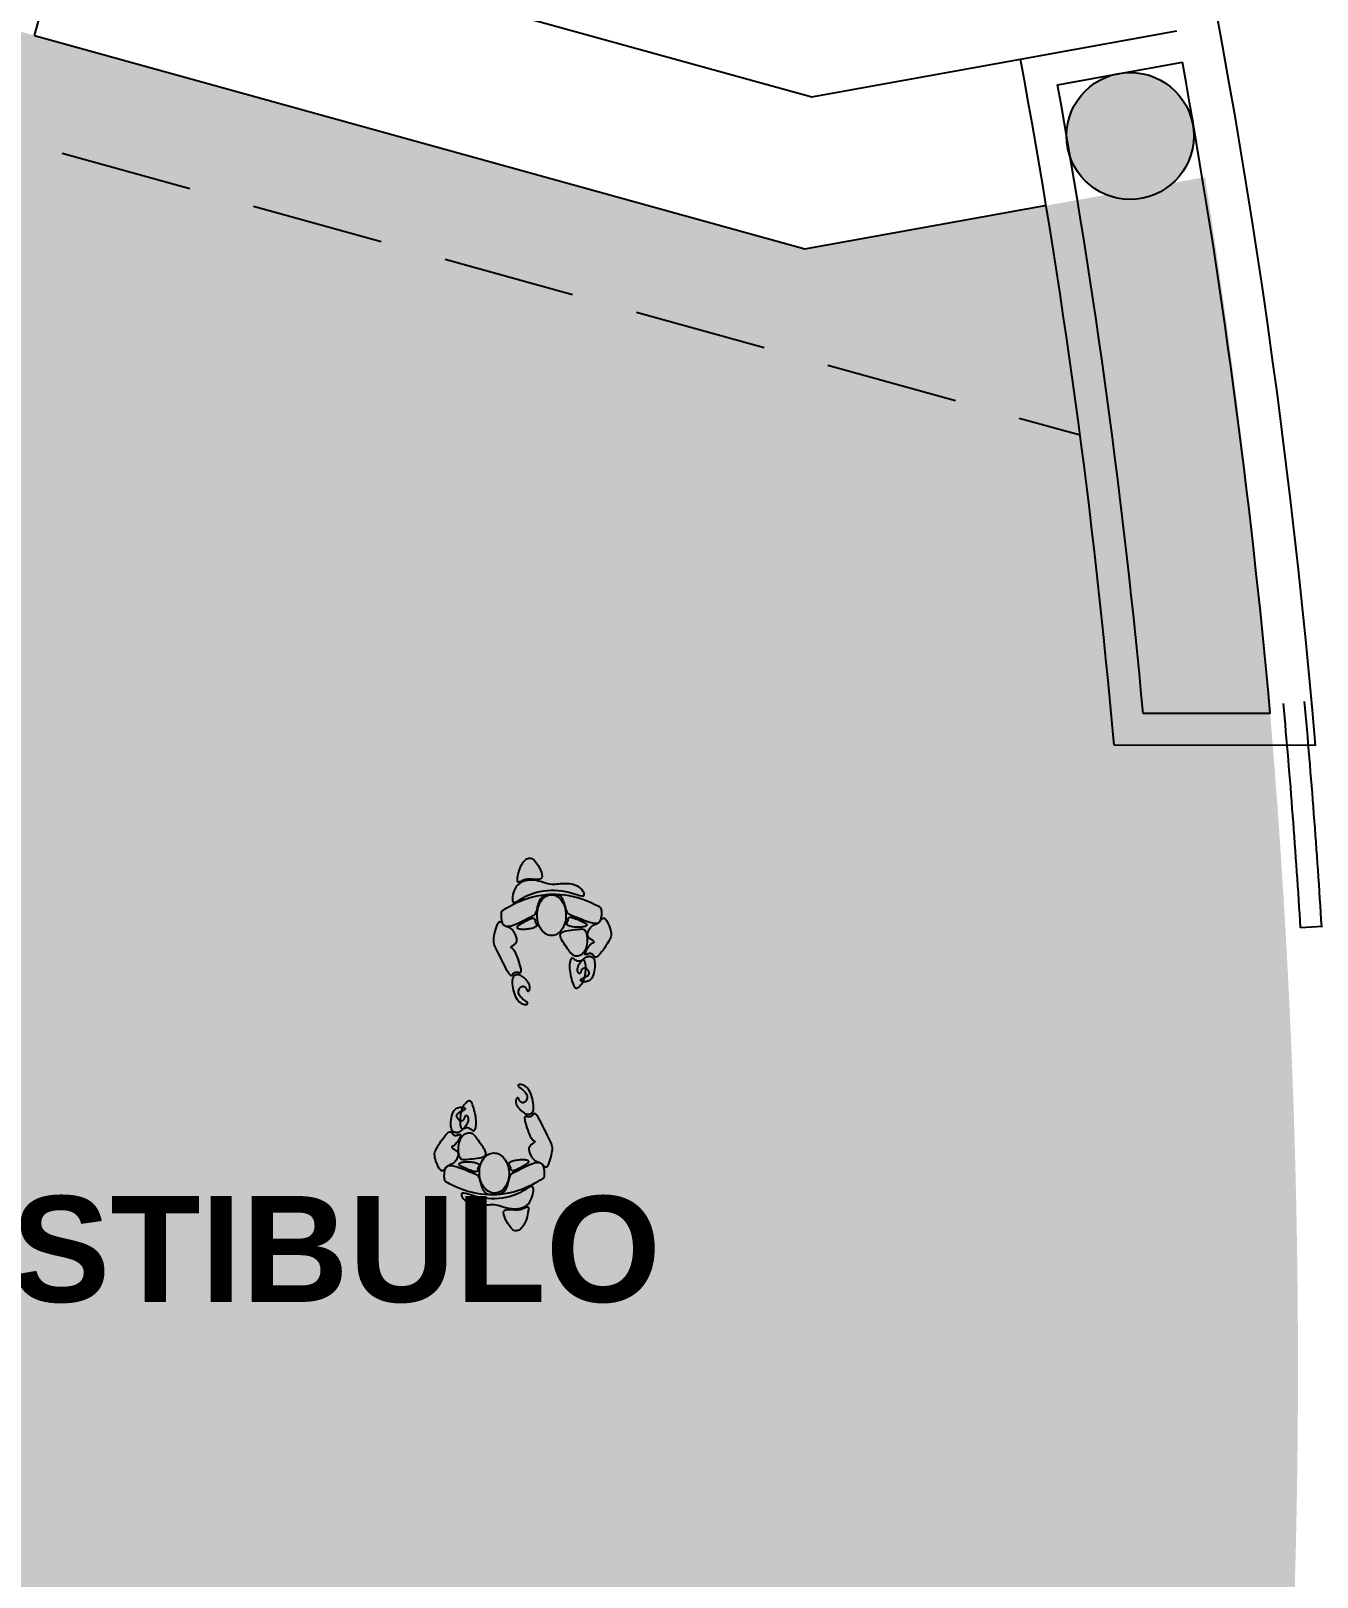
# Model space of a CAD drawing. Header units: millimetres. Extents: x 261 to 423, y 98 to 222.
# Drawn here: x 312.37 to 318.44, y 167.84 to 175.14 of the extents above; entities that cross this region are included whole.
import ezdxf

# ---------------------------------------------------------------- set-up
doc = ezdxf.new("R2010")
doc.units = ezdxf.units.MM
doc.linetypes.add('0', pattern=[0])
doc.linetypes.add('HIDDEN2', pattern=[0.1875, 0.125, -0.0625])
for name, color, linetype in [('COLUMNAS', 5, 'Continuous'), ('hach', 15, 'Continuous'), ('Letreros', 2, 'Continuous'), ('MUEBLES', 8, 'Continuous'), ('Muro-Alto', 6, 'Continuous')]:
    doc.layers.add(name, color=color, linetype=linetype)
doc.layers.add('Vidrio', color=7, linetype='Continuous', lineweight=15)
doc.styles.add('Arial-Bold', font='arialbd.ttf')

# ---------------------------------------------------------------- blocks, each defined once
blk = doc.blocks.new('personas')
at = {"layer": 'MUEBLES', "linetype": '0'}
for points in [[(183.6915, 3347.8537), (183.6904, 3347.8579), (183.6902, 3347.864), (183.6909, 3347.8717), (183.6923, 3347.8805), (183.6943, 3347.8901), (183.6968, 3347.8999), (183.6998, 3347.9096), (183.7031, 3347.9187), (183.7066, 3347.9269), (183.7103, 3347.9343), (183.7142, 3347.9407), (183.7182, 3347.9463), (183.7223, 3347.9512), (183.7266, 3347.9553), (183.7309, 3347.9587), (183.7352, 3347.9615), (183.7396, 3347.9637), (183.7441, 3347.9651), (183.7487, 3347.9656), (183.7534, 3347.965), (183.7584, 3347.9632), (183.7637, 3347.9599), (183.7693, 3347.955), (183.7753, 3347.9483), (183.7817, 3347.9398), (183.7881, 3347.93), (183.7941, 3347.9193), (183.7995, 3347.9082), (183.8037, 3347.8975), (183.8064, 3347.8875), (183.8072, 3347.8789), (183.8057, 3347.8722), (183.8016, 3347.8678), (183.7954, 3347.8654), (183.7873, 3347.8644), (183.778, 3347.8645), (183.7678, 3347.8651), (183.7572, 3347.8659), (183.7466, 3347.8662), (183.7366, 3347.8657), (183.7275, 3347.864), (183.7193, 3347.8614), (183.7122, 3347.8584), (183.706, 3347.8555), (183.7008, 3347.8531), (183.6967, 3347.8517), (183.6936, 3347.8517)], [(183.9815, 3347.8283), (183.9735, 3347.8331), (183.965, 3347.8368), (183.9561, 3347.8398), (183.9468, 3347.842), (183.9374, 3347.8435), (183.928, 3347.8444), (183.9187, 3347.8447), (183.9096, 3347.8446), (183.9009, 3347.8441), (183.8925, 3347.8434), (183.8843, 3347.8426), (183.8763, 3347.8419), (183.8684, 3347.8413), (183.8604, 3347.8411), (183.8525, 3347.8414), (183.8443, 3347.8423), (183.836, 3347.844), (183.8275, 3347.8462), (183.8187, 3347.8488), (183.8096, 3347.8515), (183.8003, 3347.8543), (183.7906, 3347.8569), (183.7807, 3347.859), (183.7704, 3347.8606), (183.7599, 3347.8614), (183.7491, 3347.8613), (183.7384, 3347.8603), (183.7279, 3347.8583), (183.7179, 3347.8553), (183.7084, 3347.8511), (183.6997, 3347.8457), (183.692, 3347.8391), (183.6854, 3347.8312), (183.6799, 3347.8224), (183.6754, 3347.8129), (183.6719, 3347.8032), (183.6694, 3347.7937), (183.6677, 3347.7846), (183.6668, 3347.7764), (183.6667, 3347.7694), (183.6672, 3347.764), (183.6685, 3347.76), (183.6704, 3347.7574), (183.6731, 3347.7561), (183.6764, 3347.756), (183.6805, 3347.757), (183.6852, 3347.759), (183.6907, 3347.7619), (183.6969, 3347.7656), (183.7039, 3347.77), (183.7117, 3347.7748), (183.7205, 3347.7799), (183.7303, 3347.7851), (183.7412, 3347.7904), (183.7533, 3347.7954), (183.7666, 3347.8), (183.7812, 3347.8041), (183.7968, 3347.8076), (183.8134, 3347.8104), (183.8305, 3347.8124), (183.8481, 3347.8135), (183.8658, 3347.8137), (183.8835, 3347.8129), (183.9009, 3347.8109), (183.9178, 3347.8079), (183.9339, 3347.804), (183.949, 3347.7998), (183.9628, 3347.7956), (183.9752, 3347.7919), (183.9858, 3347.789), (183.9944, 3347.7873), (184.0007, 3347.7873), (184.0047, 3347.7892), (184.0064, 3347.7928), (184.006, 3347.7978), (184.0039, 3347.8036), (184.0001, 3347.8099), (183.995, 3347.8164), (183.9887, 3347.8227)], [(183.6394, 3347.6434), (183.6493, 3347.6435), (183.6609, 3347.6458), (183.6736, 3347.65), (183.687, 3347.6555), (183.7005, 3347.6617), (183.7137, 3347.6683), (183.7261, 3347.6746), (183.7371, 3347.6802), (183.7465, 3347.6846), (183.7542, 3347.6882), (183.7605, 3347.6911), (183.7656, 3347.6937), (183.7697, 3347.6962), (183.7729, 3347.699), (183.7756, 3347.7024), (183.7778, 3347.7066), (183.7797, 3347.7119), (183.7815, 3347.7181), (183.7833, 3347.725), (183.785, 3347.7324), (183.7869, 3347.7399), (183.7889, 3347.7474), (183.7911, 3347.7546), (183.7937, 3347.7613), (183.7966, 3347.7673), (183.8, 3347.7726), (183.8037, 3347.7772), (183.8079, 3347.7811), (183.8124, 3347.7845), (183.8173, 3347.7874), (183.8226, 3347.7898), (183.8283, 3347.7917), (183.8343, 3347.7933), (183.8407, 3347.7945), (183.8471, 3347.7953), (183.8536, 3347.7957), (183.8601, 3347.7958), (183.8663, 3347.7954), (183.8722, 3347.7946), (183.8777, 3347.7935), (183.8827, 3347.7919), (183.8872, 3347.7898), (183.8912, 3347.7873), (183.8949, 3347.7841), (183.8982, 3347.7804), (183.9012, 3347.7761), (183.9039, 3347.771), (183.9064, 3347.7653), (183.9088, 3347.7587), (183.9111, 3347.7517), (183.9132, 3347.7443), (183.9153, 3347.7369), (183.9175, 3347.7297), (183.9196, 3347.7229), (183.9218, 3347.7168), (183.9241, 3347.7117), (183.9266, 3347.7076), (183.9295, 3347.7044), (183.9329, 3347.7019), (183.9372, 3347.6996), (183.9425, 3347.6974), (183.949, 3347.695), (183.9569, 3347.692), (183.9666, 3347.6881), (183.978, 3347.6833), (183.9907, 3347.6779), (184.0043, 3347.6723), (184.0183, 3347.667), (184.032, 3347.6625), (184.045, 3347.6592), (184.0567, 3347.6577), (184.0666, 3347.6583), (184.0743, 3347.6614), (184.0801, 3347.6666), (184.084, 3347.6735), (184.0866, 3347.6814), (184.088, 3347.6898), (184.0886, 3347.6983), (184.0887, 3347.7063), (184.0885, 3347.7132), (184.0882, 3347.7188), (184.0877, 3347.723), (184.0867, 3347.7264), (184.0849, 3347.7293), (184.082, 3347.7319), (184.0777, 3347.7346), (184.0717, 3347.7377), (184.0637, 3347.7416), (184.0535, 3347.7464), (184.0413, 3347.7521), (184.0272, 3347.7583), (184.0114, 3347.7648), (183.9941, 3347.7711), (183.9756, 3347.7772), (183.9559, 3347.7826), (183.9354, 3347.7871), (183.9141, 3347.7905), (183.8924, 3347.7927), (183.8703, 3347.7936), (183.848, 3347.7935), (183.8258, 3347.7921), (183.8038, 3347.7896), (183.7823, 3347.7859), (183.7613, 3347.7811), (183.7411, 3347.7751), (183.7219, 3347.7684), (183.7038, 3347.761), (183.687, 3347.7535), (183.6717, 3347.7459), (183.6581, 3347.7388), (183.6463, 3347.7323), (183.6365, 3347.7267), (183.6288, 3347.7223), (183.623, 3347.7187), (183.6189, 3347.7157), (183.6162, 3347.7129), (183.6145, 3347.71), (183.6138, 3347.7065), (183.6136, 3347.7022), (183.6137, 3347.6967), (183.614, 3347.6898), (183.6146, 3347.6818), (183.6158, 3347.6734), (183.6178, 3347.6651), (183.6209, 3347.6573), (183.6254, 3347.6508), (183.6314, 3347.646)], [(183.5779, 3347.5891), (183.5771, 3347.5811), (183.577, 3347.5741), (183.5776, 3347.5675), (183.5791, 3347.561), (183.5814, 3347.5542), (183.5847, 3347.5466), (183.5888, 3347.5377), (183.5939, 3347.5272), (183.6, 3347.5147), (183.6068, 3347.5007), (183.6141, 3347.486), (183.6216, 3347.4711), (183.6291, 3347.4566), (183.6364, 3347.4433), (183.6431, 3347.4318), (183.649, 3347.4228), (183.654, 3347.4166), (183.6581, 3347.4131), (183.6615, 3347.4117), (183.6643, 3347.4121), (183.6666, 3347.4137), (183.6688, 3347.4161), (183.6708, 3347.4189), (183.6728, 3347.4215), (183.6751, 3347.4237), (183.6775, 3347.4253), (183.6801, 3347.4264), (183.6828, 3347.4271), (183.6856, 3347.4274), (183.6885, 3347.4273), (183.6915, 3347.427), (183.6945, 3347.4264), (183.6974, 3347.4257), (183.7003, 3347.4251), (183.7029, 3347.4248), (183.7051, 3347.4252), (183.7069, 3347.4266), (183.708, 3347.4293), (183.7084, 3347.4334), (183.7079, 3347.4394), (183.7064, 3347.4474), (183.7041, 3347.457), (183.7011, 3347.4676), (183.6976, 3347.4789), (183.6937, 3347.4903), (183.6896, 3347.5012), (183.6854, 3347.5112), (183.6813, 3347.5198), (183.6775, 3347.5265), (183.6739, 3347.5316), (183.6707, 3347.5353), (183.6678, 3347.5378), (183.6653, 3347.5395), (183.6633, 3347.5406), (183.6618, 3347.5413), (183.6607, 3347.542), (183.6602, 3347.5429), (183.6602, 3347.5439), (183.6607, 3347.5451), (183.6616, 3347.5465), (183.6628, 3347.5479), (183.6644, 3347.5495), (183.6662, 3347.5511), (183.6683, 3347.5527), (183.6705, 3347.5543), (183.6729, 3347.556), (183.6753, 3347.5577), (183.6777, 3347.5595), (183.68, 3347.5614), (183.6821, 3347.5634), (183.684, 3347.5656), (183.6856, 3347.5679), (183.6868, 3347.5704), (183.6876, 3347.5731), (183.6881, 3347.576), (183.6881, 3347.5792), (183.6878, 3347.5826), (183.6871, 3347.5864), (183.6861, 3347.5905), (183.6846, 3347.5949), (183.6828, 3347.5997), (183.6806, 3347.6048), (183.6781, 3347.6099), (183.6753, 3347.6149), (183.6722, 3347.6198), (183.6688, 3347.6243), (183.6653, 3347.6283), (183.6616, 3347.6317), (183.6577, 3347.6343), (183.6537, 3347.6363), (183.6496, 3347.638), (183.6454, 3347.6394), (183.6413, 3347.6409), (183.6372, 3347.6425), (183.6332, 3347.6446), (183.6293, 3347.6472), (183.6256, 3347.6505), (183.622, 3347.6542), (183.6184, 3347.6579), (183.615, 3347.6611), (183.6116, 3347.6634), (183.6081, 3347.6644), (183.6047, 3347.6637), (183.6011, 3347.6608), (183.5975, 3347.6556), (183.5939, 3347.6483), (183.5904, 3347.6395), (183.5871, 3347.6296), (183.5841, 3347.6191), (183.5815, 3347.6086), (183.5794, 3347.5984)], [(183.7452, 3347.6742), (183.7389, 3347.6713), (183.7318, 3347.668), (183.7243, 3347.6643), (183.7168, 3347.6604), (183.7095, 3347.6564), (183.7028, 3347.6525), (183.6971, 3347.6487), (183.6928, 3347.6453), (183.69, 3347.6422), (183.6887, 3347.6396), (183.6887, 3347.6374), (183.6899, 3347.6355), (183.6921, 3347.634), (183.6952, 3347.6327), (183.6989, 3347.6318), (183.7032, 3347.631), (183.7078, 3347.6305), (183.7128, 3347.6302), (183.718, 3347.6301), (183.7235, 3347.6302), (183.7291, 3347.6305), (183.7349, 3347.631), (183.7408, 3347.6317), (183.7467, 3347.6325), (183.7526, 3347.6336), (183.7583, 3347.6349), (183.7637, 3347.6364), (183.7688, 3347.638), (183.7732, 3347.6398), (183.777, 3347.6418), (183.7799, 3347.644), (183.7819, 3347.6463), (183.7827, 3347.6487), (183.7827, 3347.6513), (183.782, 3347.6539), (183.7808, 3347.6564), (183.7793, 3347.6588), (183.7777, 3347.6611), (183.7763, 3347.6631), (183.7753, 3347.6648), (183.7747, 3347.6662), (183.7747, 3347.6672), (183.7749, 3347.6681), (183.7754, 3347.6687), (183.7759, 3347.6693), (183.7765, 3347.6698), (183.7769, 3347.6704), (183.777, 3347.6711), (183.7768, 3347.672), (183.7763, 3347.673), (183.7755, 3347.6741), (183.7744, 3347.6752), (183.7732, 3347.6763), (183.7718, 3347.6774), (183.7703, 3347.6784), (183.7688, 3347.6792), (183.7673, 3347.6798), (183.7656, 3347.6802), (183.7637, 3347.6802), (183.7614, 3347.68), (183.7585, 3347.6793), (183.7549, 3347.6781), (183.7506, 3347.6764)], [(183.9589, 3347.6816), (183.9654, 3347.6792), (183.9727, 3347.6764), (183.9804, 3347.6733), (183.9882, 3347.6699), (183.9958, 3347.6664), (184.0027, 3347.6629), (184.0086, 3347.6596), (184.0132, 3347.6564), (184.0162, 3347.6536), (184.0177, 3347.6511), (184.0178, 3347.6488), (184.0168, 3347.6469), (184.0147, 3347.6452), (184.0117, 3347.6438), (184.008, 3347.6425), (184.0038, 3347.6415), (183.9992, 3347.6407), (183.9943, 3347.64), (183.9891, 3347.6395), (183.9836, 3347.6392), (183.978, 3347.6391), (183.9722, 3347.6392), (183.9663, 3347.6395), (183.9603, 3347.64), (183.9544, 3347.6407), (183.9486, 3347.6415), (183.943, 3347.6426), (183.9379, 3347.6439), (183.9333, 3347.6454), (183.9294, 3347.6471), (183.9264, 3347.6491), (183.9243, 3347.6512), (183.9232, 3347.6536), (183.9231, 3347.6562), (183.9236, 3347.6588), (183.9247, 3347.6614), (183.926, 3347.6639), (183.9274, 3347.6663), (183.9286, 3347.6684), (183.9295, 3347.6702), (183.93, 3347.6716), (183.93, 3347.6726), (183.9297, 3347.6734), (183.9292, 3347.6741), (183.9286, 3347.6746), (183.928, 3347.6751), (183.9275, 3347.6757), (183.9274, 3347.6764), (183.9275, 3347.6772), (183.928, 3347.6783), (183.9287, 3347.6794), (183.9297, 3347.6806), (183.9308, 3347.6818), (183.9321, 3347.683), (183.9335, 3347.684), (183.935, 3347.685), (183.9365, 3347.6857), (183.9381, 3347.6862), (183.94, 3347.6864), (183.9424, 3347.6863), (183.9453, 3347.6858), (183.9489, 3347.6849), (183.9534, 3347.6835)], [(184.1314, 3347.6188), (184.1327, 3347.6116), (184.1333, 3347.6052), (184.133, 3347.5994), (184.132, 3347.5938), (184.1301, 3347.5883), (184.1273, 3347.5823), (184.1237, 3347.5758), (184.1192, 3347.5684), (184.1139, 3347.5599), (184.1079, 3347.5506), (184.1015, 3347.5409), (184.0948, 3347.5313), (184.0881, 3347.5222), (184.0816, 3347.514), (184.0755, 3347.5072), (184.0701, 3347.5021), (184.0654, 3347.499), (184.0615, 3347.4978), (184.0582, 3347.498), (184.0553, 3347.4995), (184.0528, 3347.5017), (184.0505, 3347.5043), (184.0483, 3347.5071), (184.046, 3347.5096), (184.0437, 3347.5115), (184.0411, 3347.513), (184.0385, 3347.5139), (184.0357, 3347.5144), (184.0329, 3347.5145), (184.03, 3347.5143), (184.0271, 3347.5137), (184.0241, 3347.513), (184.0212, 3347.512), (184.0184, 3347.511), (184.0158, 3347.5102), (184.0136, 3347.5097), (184.0118, 3347.5097), (184.0106, 3347.5104), (184.01, 3347.512), (184.0102, 3347.5146), (184.0113, 3347.5183), (184.0131, 3347.5229), (184.0155, 3347.5282), (184.0185, 3347.5339), (184.0218, 3347.5397), (184.0253, 3347.5453), (184.029, 3347.5505), (184.0326, 3347.5549), (184.0361, 3347.5585), (184.0394, 3347.5612), (184.0424, 3347.5633), (184.0451, 3347.5648), (184.0475, 3347.5658), (184.0494, 3347.5667), (184.0509, 3347.5674), (184.0519, 3347.5681), (184.0524, 3347.569), (184.0523, 3347.5701), (184.0517, 3347.5712), (184.0508, 3347.5725), (184.0494, 3347.5739), (184.0478, 3347.5753), (184.0458, 3347.5768), (184.0437, 3347.5783), (184.0413, 3347.5797), (184.0388, 3347.5813), (184.0363, 3347.5828), (184.0338, 3347.5844), (184.0314, 3347.5862), (184.0291, 3347.588), (184.0271, 3347.59), (184.0253, 3347.5922), (184.024, 3347.5946), (184.0229, 3347.5972), (184.0223, 3347.6), (184.022, 3347.603), (184.0221, 3347.6063), (184.0225, 3347.6097), (184.0233, 3347.6133), (184.0245, 3347.6172), (184.026, 3347.6212), (184.0279, 3347.6254), (184.0301, 3347.6296), (184.0326, 3347.6336), (184.0353, 3347.6375), (184.0384, 3347.6411), (184.0417, 3347.6444), (184.0452, 3347.6471), (184.0489, 3347.6493), (184.0528, 3347.6511), (184.0568, 3347.6527), (184.0608, 3347.6542), (184.0648, 3347.6558), (184.0688, 3347.6576), (184.0727, 3347.6599), (184.0764, 3347.6628), (184.0799, 3347.6664), (184.0832, 3347.6703), (184.0865, 3347.6743), (184.0897, 3347.6778), (184.0929, 3347.6806), (184.0963, 3347.6822), (184.0998, 3347.6823), (184.1035, 3347.6804), (184.1074, 3347.6763), (184.1115, 3347.6703), (184.1155, 3347.6629), (184.1195, 3347.6544), (184.1232, 3347.6453), (184.1265, 3347.6361), (184.1292, 3347.6271)], [(183.9627, 3347.6276), (183.9719, 3347.6287), (183.9801, 3347.6298), (183.9875, 3347.6305), (183.994, 3347.6307), (183.9998, 3347.6301), (184.0047, 3347.6284), (184.009, 3347.6255), (184.0125, 3347.621), (184.0153, 3347.6148), (184.0174, 3347.6071), (184.0189, 3347.5984), (184.0198, 3347.5889), (184.02, 3347.579), (184.0196, 3347.569), (184.0185, 3347.5593), (184.0169, 3347.5502), (184.0147, 3347.542), (184.012, 3347.5347), (184.0088, 3347.5283), (184.0052, 3347.5227), (184.0014, 3347.5179), (183.9973, 3347.5138), (183.993, 3347.5104), (183.9887, 3347.5076), (183.9843, 3347.5054), (183.9799, 3347.5037), (183.9756, 3347.5027), (183.9713, 3347.5023), (183.9671, 3347.5024), (183.9629, 3347.5031), (183.9589, 3347.5045), (183.9551, 3347.5064), (183.9513, 3347.5089), (183.9477, 3347.512), (183.944, 3347.5158), (183.9402, 3347.5202), (183.9362, 3347.5253), (183.9319, 3347.5311), (183.9272, 3347.5376), (183.922, 3347.5448), (183.9163, 3347.5528), (183.9105, 3347.5613), (183.9048, 3347.57), (183.8998, 3347.5787), (183.8958, 3347.5872), (183.8933, 3347.5951), (183.8925, 3347.6023), (183.8941, 3347.6085), (183.8981, 3347.6135), (183.9043, 3347.6173), (183.9123, 3347.6203), (183.9216, 3347.6225), (183.9317, 3347.6241), (183.9422, 3347.6254), (183.9527, 3347.6265)], [(183.9377, 3347.4349), (183.9391, 3347.4247), (183.9409, 3347.4146), (183.9431, 3347.4046), (183.9456, 3347.3951), (183.9482, 3347.3861), (183.9509, 3347.3779), (183.9535, 3347.3707), (183.956, 3347.3647), (183.9583, 3347.3599), (183.9605, 3347.3564), (183.9625, 3347.354), (183.9644, 3347.3525), (183.9663, 3347.3517), (183.9682, 3347.3516), (183.9702, 3347.352), (183.9723, 3347.3527), (183.9746, 3347.3537), (183.977, 3347.3549), (183.9796, 3347.3564), (183.9822, 3347.3583), (183.985, 3347.3605), (183.9878, 3347.3632), (183.9906, 3347.3664), (183.9935, 3347.3701), (183.9963, 3347.3744), (183.999, 3347.3793), (184.0017, 3347.3848), (184.0041, 3347.3908), (184.0064, 3347.3975), (184.0084, 3347.4047), (184.0101, 3347.4124), (184.0115, 3347.4208), (184.0125, 3347.4297), (184.0131, 3347.4388), (184.0132, 3347.4479), (184.013, 3347.4565), (184.0123, 3347.4645), (184.0111, 3347.4715), (184.0095, 3347.4771), (184.0074, 3347.4811), (184.0049, 3347.4832), (184.0019, 3347.4838), (183.9985, 3347.4833), (183.9948, 3347.482), (183.9908, 3347.4804), (183.9866, 3347.4789), (183.9823, 3347.478), (183.9778, 3347.478), (183.9733, 3347.4792), (183.9689, 3347.4814), (183.9645, 3347.4842), (183.9602, 3347.487), (183.9561, 3347.4896), (183.9523, 3347.4915), (183.9488, 3347.4922), (183.9457, 3347.4915), (183.943, 3347.4889), (183.9407, 3347.4846), (183.939, 3347.4787), (183.9377, 3347.4716), (183.9369, 3347.4635), (183.9367, 3347.4545), (183.9369, 3347.4449)], [(184.0551, 3347.4765), (184.0558, 3347.4689), (184.0561, 3347.4602), (184.0557, 3347.4508), (184.0549, 3347.4411), (184.0534, 3347.4313), (184.0514, 3347.4219), (184.0489, 3347.4131), (184.0457, 3347.4053), (184.042, 3347.3988), (184.0377, 3347.3935), (184.0331, 3347.3894), (184.0283, 3347.3862), (184.0233, 3347.3839), (184.0184, 3347.3824), (184.0135, 3347.3815), (184.0089, 3347.3811), (184.0047, 3347.3811), (184.0008, 3347.3815), (183.9974, 3347.3822), (183.9945, 3347.3832), (183.9921, 3347.3844), (183.9904, 3347.3857), (183.9893, 3347.3872), (183.9889, 3347.3887), (183.9892, 3347.3903), (183.9901, 3347.3919), (183.9917, 3347.3935), (183.9938, 3347.3952), (183.9964, 3347.3968), (183.9994, 3347.3985), (184.0027, 3347.4002), (184.0062, 3347.4019), (184.0099, 3347.4036), (184.0137, 3347.4053), (184.0174, 3347.4072), (184.0208, 3347.4091), (184.0239, 3347.4113), (184.0264, 3347.4137), (184.0283, 3347.4164), (184.0294, 3347.4193), (184.0296, 3347.4226), (184.0289, 3347.4262), (184.0276, 3347.4298), (184.0257, 3347.4333), (184.0233, 3347.4366), (184.0206, 3347.4396), (184.0177, 3347.442), (184.0147, 3347.4438), (184.0117, 3347.4449), (184.0087, 3347.4453), (184.0059, 3347.4451), (184.0033, 3347.4445), (184.0008, 3347.4434), (183.9986, 3347.4421), (183.9966, 3347.4406), (183.995, 3347.439), (183.9938, 3347.4374), (183.9928, 3347.4358), (183.9921, 3347.4342), (183.9915, 3347.4326), (183.9911, 3347.431), (183.9906, 3347.4295), (183.9901, 3347.4279), (183.9895, 3347.4263), (183.9888, 3347.4247), (183.9878, 3347.4232), (183.9867, 3347.4219), (183.9855, 3347.4209), (183.9842, 3347.4203), (183.9828, 3347.4202), (183.9813, 3347.4206), (183.9798, 3347.4218), (183.9783, 3347.4237), (183.9768, 3347.4263), (183.9756, 3347.4295), (183.9747, 3347.4333), (183.9742, 3347.4376), (183.9743, 3347.4424), (183.9751, 3347.4475), (183.9767, 3347.4529), (183.9792, 3347.4586), (183.9824, 3347.4643), (183.9863, 3347.47), (183.9905, 3347.4756), (183.9951, 3347.4808), (183.9998, 3347.4857), (184.0045, 3347.49), (184.009, 3347.4937), (184.0131, 3347.4966), (184.017, 3347.4987), (184.0206, 3347.5003), (184.0241, 3347.5012), (184.0273, 3347.5017), (184.0304, 3347.5017), (184.0334, 3347.5014), (184.0364, 3347.5009), (184.0394, 3347.5001), (184.0424, 3347.4989), (184.0452, 3347.4973), (184.0478, 3347.495), (184.0502, 3347.492), (184.0522, 3347.4879), (184.0539, 3347.4828)], [(183.6661, 3347.3879), (183.6659, 3347.3802), (183.6663, 3347.3715), (183.6673, 3347.362), (183.6688, 3347.3521), (183.6709, 3347.3419), (183.6736, 3347.3319), (183.6768, 3347.3223), (183.6806, 3347.3134), (183.6848, 3347.3054), (183.6895, 3347.2984), (183.6944, 3347.2924), (183.6995, 3347.2872), (183.7047, 3347.2829), (183.7099, 3347.2795), (183.7148, 3347.2769), (183.7195, 3347.2751), (183.7238, 3347.2741), (183.7277, 3347.2737), (183.7311, 3347.2739), (183.7339, 3347.2746), (183.7362, 3347.2756), (183.7378, 3347.2769), (183.7388, 3347.2784), (183.7392, 3347.28), (183.7387, 3347.2815), (183.7377, 3347.2831), (183.736, 3347.2848), (183.7337, 3347.2866), (183.731, 3347.2885), (183.7279, 3347.2907), (183.7245, 3347.2932), (183.7208, 3347.296), (183.7169, 3347.2992), (183.7129, 3347.3027), (183.7091, 3347.3065), (183.7054, 3347.3106), (183.7021, 3347.3149), (183.6994, 3347.3193), (183.6972, 3347.3239), (183.6959, 3347.3285), (183.6954, 3347.3332), (183.6958, 3347.3378), (183.6968, 3347.3422), (183.6985, 3347.3463), (183.7006, 3347.3501), (183.7031, 3347.3534), (183.7058, 3347.3561), (183.7087, 3347.3581), (183.7116, 3347.3594), (183.7145, 3347.36), (183.7173, 3347.3601), (183.72, 3347.3596), (183.7226, 3347.3587), (183.7249, 3347.3575), (183.7269, 3347.3562), (183.7286, 3347.3547), (183.73, 3347.3531), (183.7311, 3347.3516), (183.7319, 3347.3501), (183.7326, 3347.3485), (183.7331, 3347.347), (183.7337, 3347.3455), (183.7343, 3347.3439), (183.735, 3347.3424), (183.7359, 3347.3409), (183.7369, 3347.3394), (183.7381, 3347.3382), (183.7394, 3347.3373), (183.7408, 3347.3368), (183.7422, 3347.3368), (183.7436, 3347.3373), (183.745, 3347.3386), (183.7464, 3347.3405), (183.7477, 3347.3432), (183.7487, 3347.3466), (183.7493, 3347.3504), (183.7495, 3347.3548), (183.749, 3347.3595), (183.7479, 3347.3646), (183.7459, 3347.3699), (183.7431, 3347.3753), (183.7395, 3347.3808), (183.7352, 3347.3862), (183.7306, 3347.3915), (183.7256, 3347.3964), (183.7206, 3347.4009), (183.7157, 3347.4049), (183.7109, 3347.4082), (183.7066, 3347.4108), (183.7025, 3347.4127), (183.6988, 3347.414), (183.6954, 3347.4147), (183.6921, 3347.415), (183.689, 3347.4148), (183.686, 3347.4143), (183.683, 3347.4135), (183.6801, 3347.4125), (183.6773, 3347.4112), (183.6746, 3347.4093), (183.6721, 3347.4069), (183.67, 3347.4037), (183.6682, 3347.3995), (183.6669, 3347.3943)], [(183.7666, 3346.7827), (183.7668, 3346.7904), (183.7664, 3346.7991), (183.7654, 3346.8086), (183.7639, 3346.8186), (183.7617, 3346.8287), (183.7591, 3346.8387), (183.7559, 3346.8484), (183.7521, 3346.8573), (183.7479, 3346.8652), (183.7432, 3346.8722), (183.7383, 3346.8783), (183.7331, 3346.8834), (183.7279, 3346.8877), (183.7228, 3346.8911), (183.7178, 3346.8937), (183.7131, 3346.8955), (183.7088, 3346.8966), (183.705, 3346.8969), (183.7016, 3346.8967), (183.6988, 3346.8961), (183.6965, 3346.895), (183.6948, 3346.8937), (183.6938, 3346.8922), (183.6935, 3346.8907), (183.6939, 3346.8891), (183.695, 3346.8875), (183.6967, 3346.8859), (183.6989, 3346.8841), (183.7016, 3346.8821), (183.7047, 3346.8799), (183.7082, 3346.8774), (183.7119, 3346.8746), (183.7158, 3346.8714), (183.7197, 3346.8679), (183.7236, 3346.8641), (183.7273, 3346.86), (183.7305, 3346.8558), (183.7333, 3346.8513), (183.7354, 3346.8468), (183.7368, 3346.8421), (183.7373, 3346.8375), (183.7369, 3346.8329), (183.7358, 3346.8285), (183.7342, 3346.8243), (183.7321, 3346.8206), (183.7296, 3346.8173), (183.7268, 3346.8145), (183.724, 3346.8125), (183.721, 3346.8112), (183.7181, 3346.8106), (183.7153, 3346.8106), (183.7126, 3346.8111), (183.7101, 3346.8119), (183.7078, 3346.8131), (183.7058, 3346.8145), (183.704, 3346.816), (183.7027, 3346.8175), (183.7016, 3346.819), (183.7008, 3346.8206), (183.7001, 3346.8221), (183.6995, 3346.8236), (183.699, 3346.8252), (183.6984, 3346.8267), (183.6977, 3346.8283), (183.6968, 3346.8298), (183.6957, 3346.8312), (183.6946, 3346.8324), (183.6933, 3346.8333), (183.6919, 3346.8338), (183.6905, 3346.8339), (183.6891, 3346.8333), (183.6876, 3346.8321), (183.6862, 3346.8301), (183.685, 3346.8274), (183.684, 3346.8241), (183.6833, 3346.8202), (183.6832, 3346.8159), (183.6836, 3346.8111), (183.6848, 3346.8061), (183.6867, 3346.8008), (183.6896, 3346.7953), (183.6932, 3346.7898), (183.6974, 3346.7844), (183.7021, 3346.7792), (183.707, 3346.7742), (183.7121, 3346.7697), (183.717, 3346.7657), (183.7217, 3346.7624), (183.7261, 3346.7598), (183.7301, 3346.7579), (183.7339, 3346.7566), (183.7373, 3346.7559), (183.7406, 3346.7557), (183.7437, 3346.7558), (183.7467, 3346.7563), (183.7497, 3346.7571), (183.7526, 3346.7581), (183.7554, 3346.7595), (183.7581, 3346.7613), (183.7606, 3346.7637), (183.7627, 3346.767), (183.7645, 3346.7711), (183.7658, 3346.7763)], [(183.3776, 3346.6941), (183.3768, 3346.7018), (183.3766, 3346.7104), (183.3769, 3346.7198), (183.3778, 3346.7296), (183.3792, 3346.7393), (183.3812, 3346.7488), (183.3838, 3346.7576), (183.387, 3346.7653), (183.3907, 3346.7718), (183.3949, 3346.7771), (183.3995, 3346.7813), (183.4044, 3346.7844), (183.4093, 3346.7867), (183.4143, 3346.7883), (183.4191, 3346.7892), (183.4237, 3346.7895), (183.428, 3346.7895), (183.4319, 3346.7891), (183.4353, 3346.7884), (183.4382, 3346.7874), (183.4405, 3346.7863), (183.4423, 3346.7849), (183.4434, 3346.7834), (183.4438, 3346.7819), (183.4435, 3346.7803), (183.4425, 3346.7787), (183.441, 3346.7771), (183.4388, 3346.7755), (183.4363, 3346.7738), (183.4333, 3346.7722), (183.43, 3346.7705), (183.4264, 3346.7688), (183.4227, 3346.7671), (183.419, 3346.7653), (183.4153, 3346.7635), (183.4118, 3346.7615), (183.4088, 3346.7593), (183.4063, 3346.7569), (183.4044, 3346.7543), (183.4033, 3346.7513), (183.4031, 3346.748), (183.4037, 3346.7445), (183.4051, 3346.7409), (183.407, 3346.7374), (183.4094, 3346.7341), (183.4121, 3346.7311), (183.415, 3346.7286), (183.418, 3346.7268), (183.421, 3346.7257), (183.4239, 3346.7253), (183.4268, 3346.7255), (183.4294, 3346.7262), (183.4319, 3346.7272), (183.4341, 3346.7285), (183.436, 3346.7301), (183.4376, 3346.7317), (183.4389, 3346.7333), (183.4399, 3346.7349), (183.4406, 3346.7365), (183.4411, 3346.738), (183.4416, 3346.7396), (183.442, 3346.7412), (183.4425, 3346.7428), (183.4431, 3346.7444), (183.4439, 3346.7459), (183.4449, 3346.7474), (183.4459, 3346.7487), (183.4472, 3346.7497), (183.4485, 3346.7503), (183.4499, 3346.7505), (183.4514, 3346.75), (183.4529, 3346.7489), (183.4544, 3346.747), (183.4559, 3346.7444), (183.4571, 3346.7411), (183.458, 3346.7373), (183.4584, 3346.733), (183.4583, 3346.7282), (183.4575, 3346.7231), (183.456, 3346.7177), (183.4535, 3346.7121), (183.4503, 3346.7063), (183.4464, 3346.7006), (183.4421, 3346.6951), (183.4376, 3346.6898), (183.4329, 3346.6849), (183.4282, 3346.6806), (183.4237, 3346.677), (183.4195, 3346.6741), (183.4156, 3346.6719), (183.412, 3346.6704), (183.4086, 3346.6694), (183.4054, 3346.6689), (183.4023, 3346.6689), (183.3992, 3346.6692), (183.3962, 3346.6698), (183.3932, 3346.6706), (183.3903, 3346.6717), (183.3875, 3346.6733), (183.3849, 3346.6756), (183.3825, 3346.6787), (183.3805, 3346.6827), (183.3788, 3346.6878)], [(183.4949, 3346.7357), (183.4936, 3346.7459), (183.4917, 3346.7561), (183.4896, 3346.766), (183.4871, 3346.7756), (183.4845, 3346.7846), (183.4818, 3346.7927), (183.4792, 3346.7999), (183.4766, 3346.806), (183.4743, 3346.8107), (183.4722, 3346.8142), (183.4702, 3346.8167), (183.4683, 3346.8182), (183.4664, 3346.8189), (183.4645, 3346.819), (183.4625, 3346.8187), (183.4604, 3346.8179), (183.4581, 3346.817), (183.4557, 3346.8157), (183.4531, 3346.8142), (183.4504, 3346.8124), (183.4477, 3346.8101), (183.4449, 3346.8074), (183.442, 3346.8042), (183.4392, 3346.8005), (183.4364, 3346.7962), (183.4336, 3346.7913), (183.431, 3346.7859), (183.4285, 3346.7798), (183.4263, 3346.7732), (183.4243, 3346.766), (183.4225, 3346.7582), (183.4212, 3346.7498), (183.4202, 3346.741), (183.4196, 3346.7318), (183.4194, 3346.7228), (183.4197, 3346.7141), (183.4204, 3346.7061), (183.4215, 3346.6991), (183.4232, 3346.6935), (183.4252, 3346.6895), (183.4278, 3346.6874), (183.4308, 3346.6868), (183.4342, 3346.6874), (183.4379, 3346.6887), (183.4419, 3346.6903), (183.4461, 3346.6917), (183.4504, 3346.6927), (183.4548, 3346.6927), (183.4593, 3346.6914), (183.4638, 3346.6892), (183.4682, 3346.6865), (183.4725, 3346.6836), (183.4766, 3346.6811), (183.4804, 3346.6792), (183.4839, 3346.6784), (183.487, 3346.6792), (183.4897, 3346.6818), (183.4919, 3346.6861), (183.4937, 3346.6919), (183.495, 3346.699), (183.4958, 3346.7071), (183.496, 3346.7161), (183.4957, 3346.7257)], [(183.8548, 3346.5815), (183.8556, 3346.5895), (183.8557, 3346.5966), (183.855, 3346.6031), (183.8536, 3346.6096), (183.8512, 3346.6164), (183.848, 3346.6241), (183.8439, 3346.6329), (183.8388, 3346.6435), (183.8327, 3346.656), (183.8259, 3346.6699), (183.8186, 3346.6847), (183.8111, 3346.6996), (183.8035, 3346.714), (183.7963, 3346.7273), (183.7896, 3346.7388), (183.7836, 3346.7479), (183.7787, 3346.754), (183.7746, 3346.7576), (183.7712, 3346.7589), (183.7684, 3346.7586), (183.766, 3346.7569), (183.7639, 3346.7545), (183.7619, 3346.7518), (183.7598, 3346.7491), (183.7576, 3346.747), (183.7552, 3346.7454), (183.7526, 3346.7443), (183.7499, 3346.7436), (183.7471, 3346.7433), (183.7442, 3346.7433), (183.7412, 3346.7436), (183.7382, 3346.7442), (183.7352, 3346.7449), (183.7324, 3346.7456), (183.7298, 3346.7458), (183.7275, 3346.7454), (183.7258, 3346.744), (183.7247, 3346.7414), (183.7243, 3346.7372), (183.7248, 3346.7312), (183.7263, 3346.7233), (183.7286, 3346.7137), (183.7316, 3346.703), (183.7351, 3346.6917), (183.739, 3346.6804), (183.7431, 3346.6694), (183.7473, 3346.6594), (183.7514, 3346.6509), (183.7552, 3346.6441), (183.7588, 3346.639), (183.762, 3346.6354), (183.7649, 3346.6328), (183.7673, 3346.6312), (183.7694, 3346.6301), (183.7709, 3346.6293), (183.772, 3346.6286), (183.7725, 3346.6278), (183.7725, 3346.6267), (183.772, 3346.6255), (183.7711, 3346.6242), (183.7699, 3346.6227), (183.7683, 3346.6212), (183.7665, 3346.6196), (183.7644, 3346.618), (183.7621, 3346.6163), (183.7598, 3346.6146), (183.7574, 3346.6129), (183.755, 3346.6111), (183.7527, 3346.6092), (183.7506, 3346.6072), (183.7487, 3346.6051), (183.7471, 3346.6028), (183.7459, 3346.6003), (183.7451, 3346.5976), (183.7446, 3346.5947), (183.7445, 3346.5915), (183.7448, 3346.588), (183.7455, 3346.5842), (183.7466, 3346.5801), (183.748, 3346.5757), (183.7499, 3346.5709), (183.7521, 3346.5659), (183.7546, 3346.5608), (183.7574, 3346.5557), (183.7605, 3346.5509), (183.7638, 3346.5463), (183.7674, 3346.5423), (183.7711, 3346.539), (183.775, 3346.5363), (183.779, 3346.5343), (183.7831, 3346.5327), (183.7872, 3346.5312), (183.7914, 3346.5298), (183.7954, 3346.5281), (183.7994, 3346.5261), (183.8033, 3346.5234), (183.8071, 3346.5201), (183.8107, 3346.5164), (183.8142, 3346.5128), (183.8177, 3346.5096), (183.8211, 3346.5073), (183.8245, 3346.5063), (183.828, 3346.507), (183.8315, 3346.5098), (183.8351, 3346.515), (183.8387, 3346.5223), (183.8422, 3346.5311), (183.8456, 3346.5411), (183.8486, 3346.5515), (183.8512, 3346.5621), (183.8533, 3346.5722)], [(183.3013, 3346.5518), (183.3, 3346.559), (183.2994, 3346.5654), (183.2996, 3346.5712), (183.3007, 3346.5768), (183.3026, 3346.5824), (183.3053, 3346.5883), (183.3089, 3346.5948), (183.3134, 3346.6023), (183.3188, 3346.6108), (183.3247, 3346.6201), (183.3312, 3346.6297), (183.3379, 3346.6393), (183.3446, 3346.6484), (183.3511, 3346.6566), (183.3572, 3346.6635), (183.3626, 3346.6686), (183.3673, 3346.6716), (183.3712, 3346.6729), (183.3745, 3346.6726), (183.3774, 3346.6712), (183.3799, 3346.669), (183.3822, 3346.6663), (183.3844, 3346.6636), (183.3866, 3346.6611), (183.389, 3346.6591), (183.3915, 3346.6577), (183.3942, 3346.6567), (183.3969, 3346.6562), (183.3998, 3346.6561), (183.4027, 3346.6564), (183.4056, 3346.6569), (183.4085, 3346.6577), (183.4115, 3346.6586), (183.4143, 3346.6596), (183.4168, 3346.6604), (183.4191, 3346.6609), (183.4209, 3346.6609), (183.4221, 3346.6602), (183.4227, 3346.6587), (183.4225, 3346.6561), (183.4214, 3346.6524), (183.4196, 3346.6477), (183.4171, 3346.6425), (183.4142, 3346.6368), (183.4109, 3346.631), (183.4074, 3346.6254), (183.4037, 3346.6202), (183.4001, 3346.6157), (183.3966, 3346.6121), (183.3933, 3346.6094), (183.3903, 3346.6074), (183.3876, 3346.6059), (183.3852, 3346.6048), (183.3832, 3346.604), (183.3817, 3346.6033), (183.3807, 3346.6025), (183.3803, 3346.6016), (183.3804, 3346.6006), (183.3809, 3346.5994), (183.3819, 3346.5981), (183.3832, 3346.5968), (183.3849, 3346.5953), (183.3868, 3346.5939), (183.389, 3346.5924), (183.3914, 3346.5909), (183.3939, 3346.5894), (183.3964, 3346.5878), (183.3989, 3346.5862), (183.4013, 3346.5845), (183.4036, 3346.5826), (183.4056, 3346.5806), (183.4073, 3346.5784), (183.4087, 3346.576), (183.4097, 3346.5734), (183.4104, 3346.5706), (183.4107, 3346.5676), (183.4106, 3346.5644), (183.4102, 3346.5609), (183.4094, 3346.5573), (183.4082, 3346.5534), (183.4067, 3346.5494), (183.4048, 3346.5452), (183.4026, 3346.5411), (183.4001, 3346.537), (183.3973, 3346.5331), (183.3943, 3346.5295), (183.391, 3346.5263), (183.3875, 3346.5235), (183.3837, 3346.5213), (183.3799, 3346.5195), (183.3759, 3346.518), (183.3719, 3346.5165), (183.3678, 3346.5149), (183.3639, 3346.513), (183.36, 3346.5108), (183.3563, 3346.5079), (183.3528, 3346.5043), (183.3495, 3346.5003), (183.3462, 3346.4964), (183.343, 3346.4928), (183.3397, 3346.49), (183.3364, 3346.4884), (183.3329, 3346.4883), (183.3292, 3346.4902), (183.3253, 3346.4943), (183.3212, 3346.5003), (183.3171, 3346.5078), (183.3132, 3346.5163), (183.3095, 3346.5253), (183.3062, 3346.5346), (183.3034, 3346.5435)], [(183.47, 3346.5431), (183.4608, 3346.5419), (183.4525, 3346.5409), (183.4452, 3346.5401), (183.4386, 3346.5399), (183.4329, 3346.5405), (183.4279, 3346.5422), (183.4237, 3346.5452), (183.4202, 3346.5497), (183.4174, 3346.5559), (183.4152, 3346.5635), (183.4138, 3346.5723), (183.4129, 3346.5817), (183.4127, 3346.5917), (183.4131, 3346.6016), (183.4141, 3346.6113), (183.4158, 3346.6204), (183.418, 3346.6286), (183.4207, 3346.6359), (183.4239, 3346.6423), (183.4274, 3346.6479), (183.4313, 3346.6528), (183.4354, 3346.6569), (183.4396, 3346.6603), (183.444, 3346.6631), (183.4484, 3346.6653), (183.4527, 3346.6669), (183.4571, 3346.6679), (183.4614, 3346.6684), (183.4656, 3346.6682), (183.4697, 3346.6675), (183.4737, 3346.6662), (183.4776, 3346.6643), (183.4813, 3346.6617), (183.485, 3346.6586), (183.4887, 3346.6549), (183.4925, 3346.6504), (183.4965, 3346.6454), (183.5008, 3346.6396), (183.5055, 3346.6331), (183.5106, 3346.6258), (183.5163, 3346.6178), (183.5222, 3346.6094), (183.5278, 3346.6006), (183.5329, 3346.5919), (183.5369, 3346.5835), (183.5394, 3346.5755), (183.5401, 3346.5683), (183.5386, 3346.5622), (183.5346, 3346.5572), (183.5284, 3346.5533), (183.5204, 3346.5504), (183.5111, 3346.5482), (183.501, 3346.5465), (183.4905, 3346.5452), (183.48, 3346.5442)], [(183.7933, 3346.5272), (183.7834, 3346.5272), (183.7718, 3346.5248), (183.7591, 3346.5206), (183.7457, 3346.5152), (183.7322, 3346.5089), (183.719, 3346.5024), (183.7066, 3346.4961), (183.6956, 3346.4905), (183.6862, 3346.486), (183.6785, 3346.4825), (183.6722, 3346.4796), (183.6671, 3346.477), (183.663, 3346.4745), (183.6597, 3346.4717), (183.6571, 3346.4683), (183.6549, 3346.4641), (183.6529, 3346.4588), (183.6511, 3346.4525), (183.6494, 3346.4456), (183.6476, 3346.4383), (183.6458, 3346.4307), (183.6438, 3346.4232), (183.6415, 3346.416), (183.639, 3346.4093), (183.636, 3346.4033), (183.6327, 3346.3981), (183.629, 3346.3935), (183.6248, 3346.3895), (183.6203, 3346.3861), (183.6154, 3346.3833), (183.6101, 3346.3809), (183.6044, 3346.3789), (183.5983, 3346.3773), (183.592, 3346.3761), (183.5855, 3346.3753), (183.579, 3346.3749), (183.5726, 3346.3749), (183.5664, 3346.3752), (183.5604, 3346.376), (183.5549, 3346.3772), (183.55, 3346.3788), (183.5455, 3346.3808), (183.5414, 3346.3834), (183.5378, 3346.3865), (183.5345, 3346.3902), (183.5315, 3346.3946), (183.5288, 3346.3996), (183.5262, 3346.4054), (183.5239, 3346.4119), (183.5216, 3346.419), (183.5195, 3346.4263), (183.5173, 3346.4337), (183.5152, 3346.4409), (183.5131, 3346.4477), (183.5109, 3346.4538), (183.5085, 3346.459), (183.506, 3346.463), (183.5032, 3346.4662), (183.4997, 3346.4688), (183.4955, 3346.471), (183.4902, 3346.4732), (183.4837, 3346.4757), (183.4758, 3346.4787), (183.4661, 3346.4825), (183.4547, 3346.4873), (183.4419, 3346.4927), (183.4283, 3346.4983), (183.4144, 3346.5036), (183.4007, 3346.5082), (183.3877, 3346.5114), (183.376, 3346.513), (183.3661, 3346.5124), (183.3583, 3346.5093), (183.3526, 3346.504), (183.3486, 3346.4972), (183.3461, 3346.4893), (183.3447, 3346.4808), (183.3441, 3346.4723), (183.344, 3346.4643), (183.3442, 3346.4574), (183.3445, 3346.4519), (183.3449, 3346.4476), (183.3459, 3346.4442), (183.3477, 3346.4414), (183.3507, 3346.4388), (183.355, 3346.4361), (183.361, 3346.433), (183.369, 3346.4291), (183.3791, 3346.4242), (183.3914, 3346.4185), (183.4055, 3346.4123), (183.4213, 3346.4059), (183.4385, 3346.3995), (183.4571, 3346.3935), (183.4767, 3346.388), (183.4973, 3346.3835), (183.5185, 3346.3802), (183.5403, 3346.378), (183.5624, 3346.377), (183.5847, 3346.3772), (183.6069, 3346.3785), (183.6288, 3346.3811), (183.6504, 3346.3847), (183.6714, 3346.3896), (183.6915, 3346.3955), (183.7108, 3346.4023), (183.7289, 3346.4096), (183.7456, 3346.4172), (183.761, 3346.4247), (183.7746, 3346.4319), (183.7864, 3346.4384), (183.7962, 3346.444), (183.8039, 3346.4484), (183.8097, 3346.4519), (183.8138, 3346.4549), (183.8165, 3346.4577), (183.8181, 3346.4606), (183.8189, 3346.4641), (183.8191, 3346.4684), (183.8189, 3346.4739), (183.8186, 3346.4809), (183.818, 3346.4888), (183.8169, 3346.4972), (183.8149, 3346.5056), (183.8118, 3346.5133), (183.8073, 3346.5198), (183.8012, 3346.5247)], [(183.4738, 3346.489), (183.4673, 3346.4914), (183.46, 3346.4942), (183.4523, 3346.4974), (183.4444, 3346.5008), (183.4369, 3346.5042), (183.43, 3346.5077), (183.4241, 3346.5111), (183.4195, 3346.5142), (183.4165, 3346.5171), (183.415, 3346.5196), (183.4149, 3346.5218), (183.4159, 3346.5237), (183.418, 3346.5254), (183.421, 3346.5269), (183.4246, 3346.5281), (183.4289, 3346.5291), (183.4335, 3346.53), (183.4384, 3346.5307), (183.4436, 3346.5311), (183.4491, 3346.5314), (183.4547, 3346.5315), (183.4605, 3346.5314), (183.4664, 3346.5311), (183.4724, 3346.5307), (183.4783, 3346.53), (183.4841, 3346.5291), (183.4897, 3346.528), (183.4948, 3346.5268), (183.4994, 3346.5253), (183.5032, 3346.5235), (183.5063, 3346.5216), (183.5084, 3346.5194), (183.5095, 3346.517), (183.5096, 3346.5145), (183.5091, 3346.5118), (183.508, 3346.5092), (183.5067, 3346.5067), (183.5053, 3346.5044), (183.504, 3346.5022), (183.5031, 3346.5005), (183.5027, 3346.4991), (183.5027, 3346.498), (183.503, 3346.4972), (183.5035, 3346.4966), (183.5041, 3346.496), (183.5047, 3346.4955), (183.5051, 3346.495), (183.5053, 3346.4943), (183.5052, 3346.4934), (183.5047, 3346.4924), (183.504, 3346.4912), (183.503, 3346.49), (183.5018, 3346.4888), (183.5005, 3346.4877), (183.4991, 3346.4866), (183.4977, 3346.4857), (183.4962, 3346.485), (183.4946, 3346.4845), (183.4927, 3346.4843), (183.4903, 3346.4844), (183.4874, 3346.4849), (183.4838, 3346.4858), (183.4793, 3346.4872)], [(183.6874, 3346.4965), (183.6938, 3346.4993), (183.7009, 3346.5026), (183.7084, 3346.5063), (183.7159, 3346.5102), (183.7232, 3346.5142), (183.7298, 3346.5182), (183.7355, 3346.5219), (183.7399, 3346.5254), (183.7427, 3346.5284), (183.744, 3346.531), (183.744, 3346.5333), (183.7428, 3346.5351), (183.7406, 3346.5367), (183.7375, 3346.5379), (183.7338, 3346.5389), (183.7295, 3346.5396), (183.7249, 3346.5401), (183.7199, 3346.5405), (183.7146, 3346.5406), (183.7092, 3346.5405), (183.7035, 3346.5402), (183.6978, 3346.5397), (183.6919, 3346.539), (183.686, 3346.5381), (183.6801, 3346.537), (183.6744, 3346.5357), (183.6689, 3346.5343), (183.6639, 3346.5326), (183.6594, 3346.5308), (183.6557, 3346.5288), (183.6528, 3346.5267), (183.6508, 3346.5244), (183.6499, 3346.5219), (183.65, 3346.5194), (183.6507, 3346.5168), (183.6519, 3346.5142), (183.6534, 3346.5118), (183.655, 3346.5096), (183.6564, 3346.5075), (183.6574, 3346.5058), (183.6579, 3346.5045), (183.658, 3346.5034), (183.6578, 3346.5026), (183.6573, 3346.5019), (183.6567, 3346.5014), (183.6562, 3346.5008), (183.6558, 3346.5002), (183.6556, 3346.4995), (183.6559, 3346.4987), (183.6564, 3346.4977), (183.6572, 3346.4966), (183.6583, 3346.4954), (183.6595, 3346.4943), (183.6609, 3346.4933), (183.6623, 3346.4923), (183.6638, 3346.4915), (183.6654, 3346.4908), (183.667, 3346.4905), (183.669, 3346.4904), (183.6713, 3346.4907), (183.6742, 3346.4914), (183.6777, 3346.4925), (183.6821, 3346.4942)], [(183.4512, 3346.3423), (183.4591, 3346.3376), (183.4676, 3346.3338), (183.4766, 3346.3308), (183.4858, 3346.3287), (183.4952, 3346.3272), (183.5047, 3346.3263), (183.514, 3346.3259), (183.5231, 3346.3261), (183.5318, 3346.3265), (183.5402, 3346.3272), (183.5484, 3346.328), (183.5564, 3346.3288), (183.5643, 3346.3293), (183.5722, 3346.3295), (183.5802, 3346.3292), (183.5883, 3346.3283), (183.5967, 3346.3267), (183.6052, 3346.3245), (183.614, 3346.3219), (183.6231, 3346.3191), (183.6324, 3346.3163), (183.642, 3346.3138), (183.652, 3346.3116), (183.6622, 3346.3101), (183.6728, 3346.3093), (183.6836, 3346.3093), (183.6943, 3346.3103), (183.7047, 3346.3123), (183.7148, 3346.3154), (183.7243, 3346.3195), (183.733, 3346.3249), (183.7407, 3346.3315), (183.7473, 3346.3394), (183.7528, 3346.3483), (183.7573, 3346.3577), (183.7607, 3346.3674), (183.7633, 3346.377), (183.765, 3346.386), (183.7659, 3346.3942), (183.766, 3346.4012), (183.7654, 3346.4067), (183.7642, 3346.4107), (183.7622, 3346.4133), (183.7596, 3346.4145), (183.7563, 3346.4146), (183.7522, 3346.4136), (183.7475, 3346.4116), (183.742, 3346.4087), (183.7358, 3346.405), (183.7288, 3346.4007), (183.721, 3346.3959), (183.7122, 3346.3907), (183.7024, 3346.3855), (183.6915, 3346.3803), (183.6794, 3346.3753), (183.6661, 3346.3706), (183.6515, 3346.3665), (183.6358, 3346.363), (183.6193, 3346.3603), (183.6021, 3346.3583), (183.5846, 3346.3571), (183.5669, 3346.3569), (183.5492, 3346.3578), (183.5318, 3346.3597), (183.5149, 3346.3628), (183.4988, 3346.3666), (183.4837, 3346.3708), (183.4699, 3346.375), (183.4575, 3346.3788), (183.4469, 3346.3817), (183.4383, 3346.3833), (183.4319, 3346.3833), (183.428, 3346.3814), (183.4263, 3346.3778), (183.4266, 3346.3729), (183.4288, 3346.3671), (183.4326, 3346.3607), (183.4377, 3346.3542), (183.444, 3346.348)], [(183.7412, 3346.317), (183.7423, 3346.3128), (183.7425, 3346.3066), (183.7418, 3346.2989), (183.7404, 3346.2901), (183.7384, 3346.2806), (183.7359, 3346.2708), (183.7329, 3346.2611), (183.7296, 3346.2519), (183.7261, 3346.2437), (183.7224, 3346.2364), (183.7185, 3346.2299), (183.7145, 3346.2243), (183.7103, 3346.2195), (183.7061, 3346.2154), (183.7018, 3346.2119), (183.6974, 3346.2091), (183.6931, 3346.207), (183.6886, 3346.2055), (183.684, 3346.205), (183.6792, 3346.2056), (183.6743, 3346.2075), (183.669, 3346.2108), (183.6634, 3346.2157), (183.6574, 3346.2223), (183.651, 3346.2308), (183.6446, 3346.2407), (183.6385, 3346.2514), (183.6332, 3346.2624), (183.629, 3346.2732), (183.6263, 3346.2831), (183.6255, 3346.2917), (183.627, 3346.2984), (183.631, 3346.3028), (183.6373, 3346.3053), (183.6454, 3346.3062), (183.6547, 3346.3061), (183.6649, 3346.3055), (183.6755, 3346.3048), (183.6861, 3346.3044), (183.6961, 3346.305), (183.7052, 3346.3067), (183.7134, 3346.3093), (183.7205, 3346.3122), (183.7267, 3346.3152), (183.7318, 3346.3176), (183.736, 3346.319), (183.7391, 3346.3189)]]:
    blk.add_lwpolyline(points, close=True, dxfattribs=at)
at = {"layer": 'MUEBLES'}
for points in [[(183.9198, 3347.6965, -0.071149), (183.9146, 3347.6581, -0.082676), (183.9003, 3347.6279, -0.106783), (183.877, 3347.6061, -0.133588), (183.8523, 3347.5992, -0.133588), (183.8275, 3347.6058, -0.106783), (183.8038, 3347.6272, -0.082676), (183.7891, 3347.6572, -0.071149), (183.7834, 3347.6955, -0.071149), (183.7886, 3347.7339, -0.082676), (183.8029, 3347.7641, -0.106783), (183.8262, 3347.7858, -0.133588), (183.8509, 3347.7927, -0.133588), (183.8757, 3347.7862, -0.106783), (183.8993, 3347.7647, -0.082676), (183.914, 3347.7348, -0.071149)], [(183.6513, 3346.4807, -0.074418), (183.647, 3346.4431, -0.085062), (183.6331, 3346.413, -0.106269), (183.61, 3346.3911, -0.128388), (183.5846, 3346.3836, -0.128388), (183.5587, 3346.3894, -0.106269), (183.5341, 3346.4096, -0.085062), (183.5181, 3346.4387, -0.074418), (183.5112, 3346.4759, -0.074418), (183.5155, 3346.5135, -0.085062), (183.5294, 3346.5436, -0.106269), (183.5526, 3346.5655, -0.128388), (183.578, 3346.573, -0.128388), (183.6039, 3346.5672, -0.106269), (183.6285, 3346.547, -0.085062), (183.6444, 3346.5179, -0.074418)]]:
    blk.add_lwpolyline(points, format="xyb", close=True, dxfattribs=at)

msp = doc.modelspace()

# ---------------------------------------------------------------- hatches: boundary and pattern name
at = {"layer": 'COLUMNAS'}
h = msp.add_hatch(color=256, dxfattribs=at)
edge = h.paths.add_edge_path()
edge.add_arc((317.5622, 174.6411), 0.3, 0, 360)
at = {"layer": 'hach'}
h = msp.add_hatch(dxfattribs=at)
h.set_pattern_fill('PHANTSQR', color=256, scale=0.75, angle=-90, style=0, pattern_type=2)
h.set_pattern_definition([(270, (190.6146, 423.8911), (0.75, -1e-16), [0.135, -0.1125, 0.135, -0.1125, 0.135, -0.12]), (360, (190.6746, 423.2011), (2e-16, 0.75), [0.135, -0.1125, 0.135, -0.1125, 0.135, -0.12])])
edge = h.paths.add_edge_path()
edge.add_line((275.19, 149.1327), (274.7232, 142.1465))
edge.add_arc((277.0051, 168.8078), 26.7588, 265.10801, 285.08708)
edge.add_line((283.9701, 142.9714), (287.0228, 141.5603))
edge.add_line((287.0228, 141.5603), (287.8814, 143.5005))
edge.add_arc((288.1414, 143.9276), 0.5, 115.00289, 238.67854, ccw=False)
edge.add_arc((277.0051, 168.8078), 26.7588, 294.09643, 316.91225)
edge.add_line((296.5473, 150.5284), (300.2455, 149.4744))
edge.add_arc((300.534, 149.3922), 0.3, 90, 164.09292, ccw=False)
edge.add_line((300.534, 149.6922), (300.779, 150.6365))
edge.add_arc((231.6797, 168.0133), 71.2507, 345.884214, 352.484735)
edge.add_arc((305.9115, 158.2204), 3.6243, 163.20202, 172.48473, ccw=False)
edge.add_line((302.4419, 159.2678), (307.7887, 158.5759))
edge.add_line((307.7887, 158.5759), (308.0937, 161.2924))
edge.add_line((308.0937, 161.2924), (312.9482, 162.7408))
edge.add_line((312.9482, 162.7408), (318.0402, 164.0714))
edge.add_arc((282.1842, 168.8292), 36.1703, 352.44153, 368.93413)
edge.add_line((317.9157, 174.4464), (316.0269, 174.1079))
edge.add_line((316.0269, 174.1079), (308.758, 176.1213))
edge.add_line((308.758, 176.1213), (308.4049, 179.3096))
edge.add_line((308.4049, 179.3096), (302.7495, 178.5784))
edge.add_arc((302.4495, 178.5784), 0.3, -159.33915, 0, ccw=False)
edge.add_line((302.1688, 178.4726), (302.039, 178.7764))
edge.add_line((302.039, 178.7764), (301.2905, 183.0206))
edge.add_line((301.2905, 183.0206), (299.1215, 182.6264))
edge.add_line((299.1215, 182.6264), (299.3069, 181.6605))
edge.add_line((299.3069, 181.6605), (299.1595, 181.6339))
edge.add_arc((228.101, 168.805), 72.2073, 10.233945, 18.573118)
edge.add_line((296.5476, 191.8041), (298.7752, 192.5525))
edge.add_line((298.7752, 192.5525), (298.0945, 194.4897))
edge.add_line((298.0945, 194.4897), (297.4053, 196.1525))
edge.add_line((297.4053, 196.1525), (289.6993, 192.9584))
edge.add_arc((289.3164, 193.8065), 0.9305, 209.20435, 294.29734, ccw=False)
edge.add_arc((288.1357, 193.6905), 0.5, 245.00343, 317.46699, ccw=False)
edge.add_arc((277.8728, 173.9097), 21.7852, 62.52261, 98.17434)
edge.add_line((274.7752, 195.4735), (275.2078, 188.4846))
edge.add_arc((277.0051, 168.8078), 19.7587, 66.24037, 95.21902, ccw=False)
edge.add_arc((277.0051, 168.8078), 19.7587, 18.95422, 66.24037, ccw=False)
edge.add_arc((277.0051, 168.8078), 19.7587, -95.27086, 18.95422, ccw=False)
edge = h.paths.add_edge_path(flags=16)
edge.add_line((303.784, 165.7657), (303.4424, 164.6905))
edge.add_arc((304.7372, 168.7657), 4.2759, 44.55622, 252.37384, ccw=False)
edge.add_line((307.784, 171.7657), (307.784, 165.7657))
edge.add_line((307.784, 165.7657), (303.784, 165.7657))

# ---------------------------------------------------------------- linework, layer by layer
at = {"linetype": 'HIDDEN2', "ltscale": 5}
msp.add_line((302.5832, 177.3129), (317.3258, 173.2293), dxfattribs=at)
at = {"layer": 'COLUMNAS'}
msp.add_circle((317.5622, 174.6411), 0.3, dxfattribs=at)
msp.add_circle((317.5622, 174.6411), 0.3, dxfattribs=at)
at = {"layer": 'MUEBLES'}
for p, q in [((312.3906, 175.1151), (312.8978, 176.9462)), ((313.0593, 175.6563), (316.0596, 174.8252)), ((312.3906, 175.1151), (316.0269, 174.1079)), ((316.0596, 174.8252), (317.0448, 175.0035)), ((316.0269, 174.1079), (317.1695, 174.3146)), ((318.4705, 170.9077), (318.3668, 170.9014))]:
    msp.add_line(p, q, dxfattribs=at)
for radius in [34.4521, 34.5521]:
    msp.add_arc((283.978, 168.8124), radius, 3.4764, 5.24423, dxfattribs=at)
at = {"layer": 'Muro-Alto'}
for p, q in [((317.0448, 175.0035), (317.7823, 175.1369)), ((317.2194, 174.8826), (317.8093, 174.9894))]:
    msp.add_line(p, q, dxfattribs=at)
at = {"layer": 'Muro-Alto', "linetype": 'ByBlock'}
for p, q in [((318.2235, 171.9134), (317.6236, 171.9139)), ((318.4374, 171.7632), (317.4864, 171.764))]:
    msp.add_line(p, q, dxfattribs=at)
at = {"layer": 'Muro-Alto'}
for centre, radius, start, end in [((283.4951, 168.802), 35.0675, 4.84404, 39.48915), ((283.4951, 168.7799), 34.1221, 5.0171, 10.50907), ((283.4951, 168.802), 34.8675, 5.1196, 10.22149), ((283.4951, 168.7799), 34.2721, 5.24667, 10.2572)]:
    msp.add_arc(centre, radius, start, end, dxfattribs=at)

# ---------------------------------------------------------------- block references
at = {"layer": 'Vidrio', "linetype": 'HIDDEN2'}
msp.add_blockref('personas', (130.9796, -3176.7344), dxfattribs=at)

# ---------------------------------------------------------------- texts
at = {"layer": 'Letreros', "style": 'Arial-Bold'}
msp.add_text('VESTIBULO', height=0.5, dxfattribs=at).set_placement((311.3507, 169.1353))

doc.saveas('drawing.dxf')
